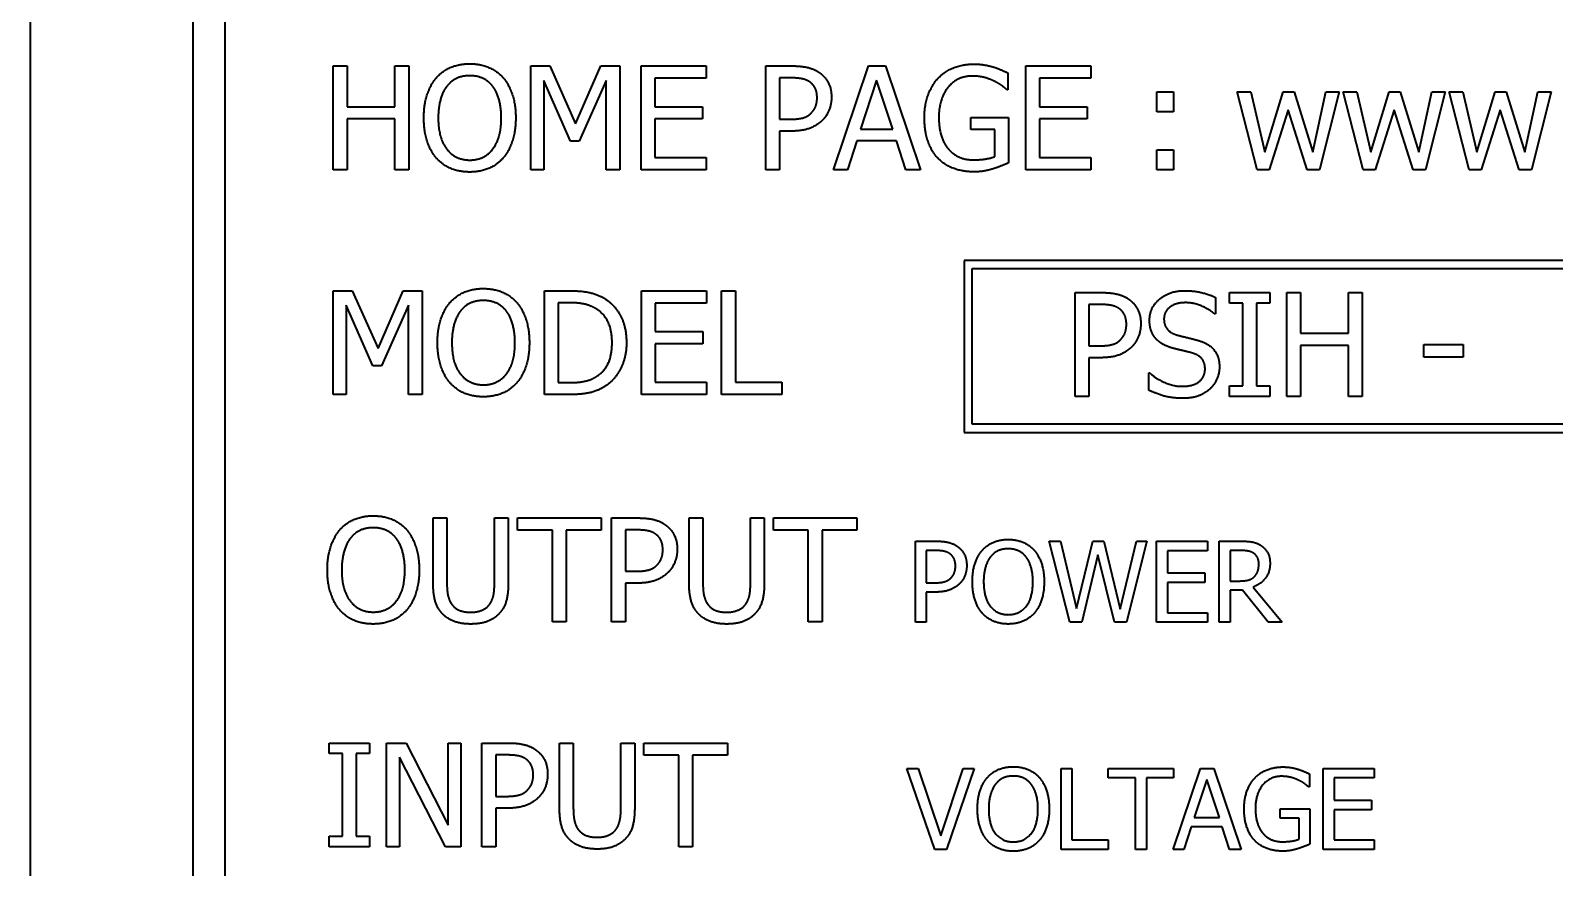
# Model space of a CAD drawing. Header units: inches. Extents: x 6934 to 18973, y 4254 to 7629.
# Drawn here: x 9888.07 to 9935.01, y 5500.09 to 5525.88 of the extents above; entities that cross this region are included whole.
import ezdxf

# ---------------------------------------------------------------- set-up
doc = ezdxf.new("R2010")
doc.units = ezdxf.units.IN
doc.header["$MEASUREMENT"] = 0
doc.layers.add('POWER SUPPLY CASE OUTLINE$0$가시적인 것(ISO)', color=3, linetype='Continuous', lineweight=40, true_color=0x00ff00)

msp = doc.modelspace()

# ---------------------------------------------------------------- linework, layer by layer
at = {"layer": 'POWER SUPPLY CASE OUTLINE$0$가시적인 것(ISO)'}
for p, q in [((9888.072, 5475.744), (9888.072, 5570.744)), ((9893.072, 5560.744), (9893.072, 5485.744)), ((9894.072, 5486.66), (9894.072, 5559.828)), ((9897.396, 5521.584), (9897.396, 5524.784)), ((9897.396, 5524.784), (9897.822, 5524.784)), ((9897.822, 5524.784), (9897.822, 5523.529)), ((9899.295, 5523.529), (9899.295, 5524.784)), ((9899.295, 5524.784), (9899.72, 5524.784)), ((9899.72, 5524.784), (9899.72, 5521.584)), ((9903.483, 5524.784), (9904.064, 5524.784)), ((9903.483, 5521.584), (9903.483, 5524.784)), ((9904.064, 5524.784), (9904.862, 5523.002)), ((9904.862, 5523.002), (9905.635, 5524.784)), ((9905.635, 5524.784), (9906.226, 5524.784)), ((9906.226, 5524.784), (9906.226, 5521.584)), ((9906.875, 5521.584), (9906.875, 5524.784)), ((9906.875, 5524.784), (9908.877, 5524.784)), ((9908.877, 5524.784), (9908.877, 5524.405)), ((9910.718, 5524.784), (9911.522, 5524.784)), ((9910.718, 5521.584), (9910.718, 5524.784)), ((9912.8, 5521.584), (9913.879, 5524.784)), ((9913.879, 5524.784), (9914.403, 5524.784)), ((9914.403, 5524.784), (9915.481, 5521.584)), ((9918.723, 5521.584), (9918.723, 5524.784)), ((9918.723, 5524.784), (9920.725, 5524.784)), ((9920.725, 5524.784), (9920.725, 5524.405)), ((9904.707, 5522.465), (9903.879, 5524.34)), ((9903.879, 5524.34), (9903.879, 5521.584)), ((9905.801, 5524.34), (9904.966, 5522.465)), ((9905.801, 5521.584), (9905.801, 5524.34)), ((9908.877, 5524.405), (9907.3, 5524.405)), ((9907.3, 5524.405), (9907.3, 5523.529)), ((9911.143, 5524.416), (9911.143, 5523.14)), ((9911.496, 5524.416), (9911.143, 5524.416)), ((9914.13, 5524.348), (9913.638, 5522.841)), ((9914.626, 5522.841), (9914.13, 5524.348)), ((9918.176, 5524.566), (9918.176, 5524.052)), ((9920.725, 5524.405), (9919.148, 5524.405)), ((9919.148, 5524.405), (9919.148, 5523.529)), ((9918.176, 5524.052), (9918.139, 5524.052)), ((9922.763, 5523.373), (9922.763, 5523.985)), ((9922.763, 5523.985), (9923.277, 5523.985)), ((9923.277, 5523.985), (9923.277, 5523.373)), ((9925.852, 5521.584), (9925.237, 5523.985)), ((9925.237, 5523.985), (9925.657, 5523.985)), ((9925.657, 5523.985), (9926.082, 5522.126)), ((9926.082, 5522.126), (9926.65, 5523.985)), ((9926.65, 5523.985), (9926.985, 5523.985)), ((9926.985, 5523.985), (9927.568, 5522.126)), ((9927.568, 5522.126), (9927.968, 5523.985)), ((9928.375, 5523.985), (9927.765, 5521.584)), ((9927.968, 5523.985), (9928.375, 5523.985)), ((9929.116, 5521.584), (9928.502, 5523.985)), ((9928.502, 5523.985), (9928.922, 5523.985)), ((9928.922, 5523.985), (9929.347, 5522.126)), ((9929.347, 5522.126), (9929.915, 5523.985)), ((9929.915, 5523.985), (9930.25, 5523.985)), ((9930.25, 5523.985), (9930.833, 5522.126)), ((9930.833, 5522.126), (9931.232, 5523.985)), ((9931.64, 5523.985), (9931.03, 5521.584)), ((9931.232, 5523.985), (9931.64, 5523.985)), ((9932.381, 5521.584), (9931.767, 5523.985)), ((9931.767, 5523.985), (9932.187, 5523.985)), ((9932.187, 5523.985), (9932.612, 5522.126)), ((9932.612, 5522.126), (9933.18, 5523.985)), ((9933.18, 5523.985), (9933.514, 5523.985)), ((9933.514, 5523.985), (9934.098, 5522.126)), ((9934.098, 5522.126), (9934.497, 5523.985)), ((9934.904, 5523.985), (9934.295, 5521.584)), ((9934.497, 5523.985), (9934.904, 5523.985)), ((9897.822, 5523.529), (9899.295, 5523.529)), ((9907.3, 5523.529), (9908.77, 5523.529)), ((9908.77, 5523.529), (9908.77, 5523.15)), ((9919.148, 5523.529), (9920.618, 5523.529)), ((9920.618, 5523.529), (9920.618, 5523.15)), ((9923.277, 5523.373), (9922.763, 5523.373)), ((9926.806, 5523.435), (9926.222, 5521.584)), ((9927.392, 5521.584), (9926.806, 5523.435)), ((9930.071, 5523.435), (9929.487, 5521.584)), ((9930.657, 5521.584), (9930.071, 5523.435)), ((9933.336, 5523.435), (9932.752, 5521.584)), ((9933.922, 5521.584), (9933.336, 5523.435)), ((9899.295, 5523.15), (9897.822, 5523.15)), ((9897.822, 5523.15), (9897.822, 5521.584)), ((9899.295, 5521.584), (9899.295, 5523.15)), ((9908.77, 5523.15), (9907.3, 5523.15)), ((9907.3, 5523.15), (9907.3, 5521.962)), ((9911.143, 5523.14), (9911.433, 5523.14)), ((9917.027, 5522.821), (9917.027, 5523.194)), ((9917.027, 5523.194), (9918.189, 5523.194)), ((9918.189, 5523.194), (9918.189, 5521.796)), ((9920.618, 5523.15), (9919.148, 5523.15)), ((9919.148, 5523.15), (9919.148, 5521.962)), ((9904.966, 5522.465), (9904.707, 5522.465)), ((9911.503, 5522.777), (9911.143, 5522.777)), ((9911.143, 5522.777), (9911.143, 5521.584)), ((9913.521, 5522.478), (9913.23, 5521.584)), ((9914.742, 5522.478), (9913.521, 5522.478)), ((9913.638, 5522.841), (9914.626, 5522.841)), ((9915.033, 5521.584), (9914.742, 5522.478)), ((9917.769, 5522.821), (9917.027, 5522.821)), ((9917.769, 5521.993), (9917.769, 5522.821)), ((9907.3, 5521.962), (9908.877, 5521.962)), ((9908.877, 5521.962), (9908.877, 5521.584)), ((9919.148, 5521.962), (9920.725, 5521.962)), ((9920.725, 5521.962), (9920.725, 5521.584)), ((9922.763, 5521.584), (9922.763, 5522.196)), ((9922.763, 5522.196), (9923.277, 5522.196)), ((9923.277, 5522.196), (9923.277, 5521.584)), ((9897.822, 5521.584), (9897.396, 5521.584)), ((9899.72, 5521.584), (9899.295, 5521.584)), ((9903.879, 5521.584), (9903.483, 5521.584)), ((9906.226, 5521.584), (9905.801, 5521.584)), ((9908.877, 5521.584), (9906.875, 5521.584)), ((9911.143, 5521.584), (9910.718, 5521.584)), ((9913.23, 5521.584), (9912.8, 5521.584)), ((9915.481, 5521.584), (9915.033, 5521.584)), ((9920.725, 5521.584), (9918.723, 5521.584)), ((9923.277, 5521.584), (9922.763, 5521.584)), ((9926.222, 5521.584), (9925.852, 5521.584)), ((9927.765, 5521.584), (9927.392, 5521.584)), ((9929.487, 5521.584), (9929.116, 5521.584)), ((9931.03, 5521.584), (9930.657, 5521.584)), ((9932.752, 5521.584), (9932.381, 5521.584)), ((9934.295, 5521.584), (9933.922, 5521.584)), ((9916.822, 5518.794), (9916.822, 5513.494)), ((9973.322, 5518.794), (9916.822, 5518.794)), ((9917.072, 5513.744), (9917.072, 5518.544)), ((9917.072, 5518.544), (9973.072, 5518.544)), ((9897.396, 5517.859), (9897.977, 5517.859)), ((9897.396, 5514.659), (9897.396, 5517.859)), ((9897.977, 5517.859), (9898.776, 5516.077)), ((9898.776, 5516.077), (9899.549, 5517.859)), ((9899.549, 5517.859), (9900.14, 5517.859)), ((9900.14, 5517.859), (9900.14, 5514.659)), ((9903.903, 5517.859), (9904.631, 5517.859)), ((9903.903, 5514.659), (9903.903, 5517.859)), ((9906.888, 5514.659), (9906.888, 5517.859)), ((9906.888, 5517.859), (9908.889, 5517.859)), ((9908.889, 5517.859), (9908.889, 5517.48)), ((9909.356, 5514.659), (9909.356, 5517.859)), ((9909.356, 5517.859), (9909.782, 5517.859)), ((9909.782, 5517.859), (9909.782, 5515.038)), ((9920.244, 5514.603), (9920.244, 5517.803)), ((9920.244, 5517.803), (9921.048, 5517.803)), ((9924.997, 5517.477), (9924.997, 5517.803)), ((9924.997, 5517.803), (9926.237, 5517.803)), ((9926.237, 5517.803), (9926.237, 5517.477)), ((9926.763, 5517.803), (9927.188, 5517.803)), ((9926.763, 5514.603), (9926.763, 5517.803)), ((9927.188, 5517.803), (9927.188, 5516.548)), ((9928.661, 5517.803), (9929.086, 5517.803)), ((9928.661, 5516.548), (9928.661, 5517.803)), ((9929.086, 5517.803), (9929.086, 5514.603)), ((9898.62, 5515.541), (9897.793, 5517.416)), ((9897.793, 5517.416), (9897.793, 5514.659)), ((9899.715, 5517.416), (9898.88, 5515.541)), ((9899.715, 5514.659), (9899.715, 5517.416)), ((9904.652, 5517.491), (9904.328, 5517.491)), ((9904.328, 5517.491), (9904.328, 5515.027)), ((9908.889, 5517.48), (9907.313, 5517.48)), ((9907.313, 5517.48), (9907.313, 5516.604)), ((9921.022, 5517.435), (9920.669, 5517.435)), ((9920.669, 5517.435), (9920.669, 5516.159)), ((9924.564, 5517.653), (9924.564, 5517.145)), ((9925.404, 5517.477), (9924.997, 5517.477)), ((9925.404, 5514.93), (9925.404, 5517.477)), ((9926.237, 5517.477), (9925.829, 5517.477)), ((9925.829, 5517.477), (9925.829, 5514.93)), ((9924.564, 5517.145), (9924.533, 5517.145)), ((9907.313, 5516.604), (9908.783, 5516.604)), ((9908.783, 5516.604), (9908.783, 5516.225)), ((9927.188, 5516.548), (9928.661, 5516.548)), ((9908.783, 5516.225), (9907.313, 5516.225)), ((9907.313, 5516.225), (9907.313, 5515.038)), ((9920.669, 5516.159), (9920.959, 5516.159)), ((9927.188, 5516.17), (9927.188, 5514.603)), ((9928.661, 5516.17), (9927.188, 5516.17)), ((9928.661, 5514.603), (9928.661, 5516.17)), ((9930.98, 5515.809), (9930.98, 5516.198)), ((9930.98, 5516.198), (9932.191, 5516.198)), ((9932.191, 5516.198), (9932.191, 5515.809)), ((9898.88, 5515.541), (9898.62, 5515.541)), ((9920.669, 5515.796), (9920.669, 5514.603)), ((9921.029, 5515.796), (9920.669, 5515.796)), ((9932.191, 5515.809), (9930.98, 5515.809)), ((9904.328, 5515.027), (9904.652, 5515.027)), ((9907.313, 5515.038), (9908.889, 5515.038)), ((9908.889, 5515.038), (9908.889, 5514.659)), ((9909.782, 5515.038), (9911.21, 5515.038)), ((9911.21, 5515.038), (9911.21, 5514.659)), ((9922.513, 5515.329), (9922.544, 5515.329)), ((9922.513, 5514.795), (9922.513, 5515.329)), ((9924.997, 5514.603), (9924.997, 5514.93)), ((9924.997, 5514.93), (9925.404, 5514.93)), ((9925.829, 5514.93), (9926.237, 5514.93)), ((9926.237, 5514.93), (9926.237, 5514.603)), ((9897.793, 5514.659), (9897.396, 5514.659)), ((9900.14, 5514.659), (9899.715, 5514.659)), ((9904.639, 5514.659), (9903.903, 5514.659)), ((9908.889, 5514.659), (9906.888, 5514.659)), ((9911.21, 5514.659), (9909.356, 5514.659)), ((9920.669, 5514.603), (9920.244, 5514.603)), ((9926.237, 5514.603), (9924.997, 5514.603)), ((9927.188, 5514.603), (9926.763, 5514.603)), ((9929.086, 5514.603), (9928.661, 5514.603)), ((9916.822, 5513.494), (9973.322, 5513.494)), ((9973.072, 5513.744), (9917.072, 5513.744)), ((9900.472, 5508.862), (9900.472, 5510.859)), ((9900.472, 5510.859), (9900.897, 5510.859)), ((9900.897, 5510.859), (9900.897, 5508.862)), ((9902.362, 5508.852), (9902.362, 5510.859)), ((9902.362, 5510.859), (9902.788, 5510.859)), ((9902.788, 5510.859), (9902.788, 5508.862)), ((9903.07, 5510.48), (9903.07, 5510.859)), ((9903.07, 5510.859), (9905.643, 5510.859)), ((9905.643, 5510.859), (9905.643, 5510.48)), ((9905.967, 5507.659), (9905.967, 5510.859)), ((9905.967, 5510.859), (9906.771, 5510.859)), ((9908.355, 5508.862), (9908.355, 5510.859)), ((9908.355, 5510.859), (9908.781, 5510.859)), ((9908.781, 5510.859), (9908.781, 5508.862)), ((9910.246, 5508.852), (9910.246, 5510.859)), ((9910.246, 5510.859), (9910.671, 5510.859)), ((9910.671, 5510.859), (9910.671, 5508.862)), ((9910.954, 5510.48), (9910.954, 5510.859)), ((9910.954, 5510.859), (9913.526, 5510.859)), ((9913.526, 5510.859), (9913.526, 5510.48)), ((9904.144, 5510.48), (9903.07, 5510.48)), ((9904.144, 5507.659), (9904.144, 5510.48)), ((9904.569, 5510.48), (9904.569, 5507.659)), ((9905.643, 5510.48), (9904.569, 5510.48)), ((9906.745, 5510.491), (9906.392, 5510.491)), ((9906.392, 5510.491), (9906.392, 5509.215)), ((9912.027, 5510.48), (9910.954, 5510.48)), ((9912.027, 5507.659), (9912.027, 5510.48)), ((9912.453, 5510.48), (9912.453, 5507.659)), ((9913.526, 5510.48), (9912.453, 5510.48)), ((9915.326, 5507.645), (9915.326, 5510.145)), ((9915.326, 5510.145), (9915.954, 5510.145)), ((9915.933, 5509.857), (9915.658, 5509.857)), ((9915.658, 5509.857), (9915.658, 5508.86)), ((9920.084, 5507.645), (9919.446, 5510.145)), ((9919.446, 5510.145), (9919.789, 5510.145)), ((9919.789, 5510.145), (9920.291, 5508.072)), ((9920.291, 5508.072), (9920.789, 5510.145)), ((9920.789, 5510.145), (9921.128, 5510.145)), ((9921.128, 5510.145), (9921.63, 5508.048)), ((9921.63, 5508.048), (9922.131, 5510.145)), ((9922.457, 5510.145), (9921.829, 5507.645)), ((9922.131, 5510.145), (9922.457, 5510.145)), ((9922.755, 5507.645), (9922.755, 5510.145)), ((9922.755, 5510.145), (9924.319, 5510.145)), ((9924.319, 5509.849), (9923.087, 5509.849)), ((9923.087, 5509.849), (9923.087, 5509.164)), ((9924.319, 5510.145), (9924.319, 5509.849)), ((9924.683, 5510.145), (9925.328, 5510.145)), ((9924.683, 5507.645), (9924.683, 5510.145)), ((9925.346, 5509.857), (9925.016, 5509.857)), ((9925.016, 5509.857), (9925.016, 5508.917)), ((9920.948, 5509.719), (9920.453, 5507.645)), ((9921.456, 5507.645), (9920.948, 5509.719)), ((9906.392, 5509.215), (9906.683, 5509.215)), ((9906.753, 5508.852), (9906.392, 5508.852)), ((9906.392, 5508.852), (9906.392, 5507.659)), ((9915.658, 5508.86), (9915.885, 5508.86)), ((9923.087, 5509.164), (9924.236, 5509.164)), ((9923.087, 5508.868), (9923.087, 5507.94)), ((9924.236, 5508.868), (9923.087, 5508.868)), ((9924.236, 5509.164), (9924.236, 5508.868)), ((9925.016, 5508.917), (9925.307, 5508.917)), ((9915.939, 5508.576), (9915.658, 5508.576)), ((9915.658, 5508.576), (9915.658, 5507.645)), ((9925.396, 5508.639), (9925.016, 5508.639)), ((9925.016, 5508.639), (9925.016, 5507.645)), ((9926.187, 5507.645), (9925.396, 5508.639)), ((9925.729, 5508.732), (9926.618, 5507.645)), ((9923.087, 5507.94), (9924.319, 5507.94)), ((9924.319, 5507.94), (9924.319, 5507.645)), ((9904.569, 5507.659), (9904.144, 5507.659)), ((9906.392, 5507.659), (9905.967, 5507.659)), ((9912.453, 5507.659), (9912.027, 5507.659)), ((9915.658, 5507.645), (9915.326, 5507.645)), ((9920.453, 5507.645), (9920.084, 5507.645)), ((9921.829, 5507.645), (9921.456, 5507.645)), ((9924.319, 5507.645), (9922.755, 5507.645)), ((9925.016, 5507.645), (9924.683, 5507.645)), ((9926.618, 5507.645), (9926.187, 5507.645)), ((9897.272, 5503.6), (9897.272, 5503.926)), ((9897.272, 5503.926), (9898.512, 5503.926)), ((9898.512, 5503.926), (9898.512, 5503.6)), ((9899.038, 5500.726), (9899.038, 5503.926)), ((9899.038, 5503.926), (9899.642, 5503.926)), ((9899.642, 5503.926), (9900.931, 5501.393)), ((9900.931, 5501.393), (9900.931, 5503.926)), ((9900.931, 5503.926), (9901.328, 5503.926)), ((9901.328, 5503.926), (9901.328, 5500.726)), ((9901.976, 5500.726), (9901.976, 5503.926)), ((9901.976, 5503.926), (9902.78, 5503.926)), ((9904.364, 5501.93), (9904.364, 5503.926)), ((9904.364, 5503.926), (9904.79, 5503.926)), ((9904.79, 5503.926), (9904.79, 5501.93)), ((9906.255, 5501.919), (9906.255, 5503.926)), ((9906.255, 5503.926), (9906.68, 5503.926)), ((9906.68, 5503.926), (9906.68, 5501.93)), ((9906.963, 5503.548), (9906.963, 5503.926)), ((9906.963, 5503.926), (9909.535, 5503.926)), ((9909.535, 5503.926), (9909.535, 5503.548)), ((9897.679, 5503.6), (9897.272, 5503.6)), ((9897.679, 5501.053), (9897.679, 5503.6)), ((9898.512, 5503.6), (9898.104, 5503.6)), ((9898.104, 5503.6), (9898.104, 5501.053)), ((9900.851, 5500.726), (9899.435, 5503.486)), ((9899.435, 5503.486), (9899.435, 5500.726)), ((9902.754, 5503.558), (9902.401, 5503.558)), ((9902.401, 5503.558), (9902.401, 5502.282)), ((9908.036, 5503.548), (9906.963, 5503.548)), ((9908.036, 5500.726), (9908.036, 5503.548)), ((9908.462, 5503.548), (9908.462, 5500.726)), ((9909.535, 5503.548), (9908.462, 5503.548)), ((9915.919, 5500.645), (9915.058, 5503.145)), ((9915.058, 5503.145), (9915.415, 5503.145)), ((9915.415, 5503.145), (9916.108, 5501.068)), ((9916.108, 5501.068), (9916.8, 5503.145)), ((9917.139, 5503.145), (9916.278, 5500.645)), ((9916.8, 5503.145), (9917.139, 5503.145)), ((9919.811, 5500.645), (9919.811, 5503.145)), ((9919.811, 5503.145), (9920.143, 5503.145)), ((9920.143, 5503.145), (9920.143, 5500.94)), ((9921.266, 5502.849), (9921.266, 5503.145)), ((9921.266, 5503.145), (9923.275, 5503.145)), ((9922.104, 5502.849), (9921.266, 5502.849)), ((9922.104, 5500.645), (9922.104, 5502.849)), ((9923.275, 5502.849), (9922.437, 5502.849)), ((9922.437, 5502.849), (9922.437, 5500.645)), ((9923.259, 5500.645), (9924.102, 5503.145)), ((9923.275, 5503.145), (9923.275, 5502.849)), ((9924.298, 5502.804), (9923.913, 5501.627)), ((9924.102, 5503.145), (9924.511, 5503.145)), ((9924.685, 5501.627), (9924.298, 5502.804)), ((9924.511, 5503.145), (9925.354, 5500.645)), ((9927.459, 5502.974), (9927.459, 5502.573)), ((9927.886, 5500.645), (9927.886, 5503.145)), ((9927.886, 5503.145), (9929.45, 5503.145)), ((9929.45, 5502.849), (9928.219, 5502.849)), ((9928.219, 5502.849), (9928.219, 5502.164)), ((9929.45, 5503.145), (9929.45, 5502.849)), ((9902.401, 5502.282), (9902.692, 5502.282)), ((9927.459, 5502.573), (9927.43, 5502.573)), ((9902.762, 5501.919), (9902.401, 5501.919)), ((9902.401, 5501.919), (9902.401, 5500.726)), ((9926.561, 5501.611), (9926.561, 5501.903)), ((9926.561, 5501.903), (9927.469, 5501.903)), ((9927.469, 5501.903), (9927.469, 5500.811)), ((9928.219, 5502.164), (9929.367, 5502.164)), ((9929.367, 5501.868), (9928.219, 5501.868)), ((9928.219, 5501.868), (9928.219, 5500.94)), ((9929.367, 5502.164), (9929.367, 5501.868)), ((9923.822, 5501.344), (9923.595, 5500.645)), ((9924.777, 5501.344), (9923.822, 5501.344)), ((9923.913, 5501.627), (9924.685, 5501.627)), ((9925.003, 5500.645), (9924.777, 5501.344)), ((9927.141, 5501.611), (9926.561, 5501.611)), ((9927.141, 5500.965), (9927.141, 5501.611)), ((9897.272, 5500.726), (9897.272, 5501.053)), ((9897.272, 5501.053), (9897.679, 5501.053)), ((9898.104, 5501.053), (9898.512, 5501.053)), ((9898.512, 5501.053), (9898.512, 5500.726)), ((9920.143, 5500.94), (9921.259, 5500.94)), ((9921.259, 5500.94), (9921.259, 5500.645)), ((9928.219, 5500.94), (9929.45, 5500.94)), ((9929.45, 5500.94), (9929.45, 5500.645)), ((9898.512, 5500.726), (9897.272, 5500.726)), ((9899.435, 5500.726), (9899.038, 5500.726)), ((9901.328, 5500.726), (9900.851, 5500.726)), ((9902.401, 5500.726), (9901.976, 5500.726)), ((9908.462, 5500.726), (9908.036, 5500.726)), ((9916.278, 5500.645), (9915.919, 5500.645)), ((9921.259, 5500.645), (9919.811, 5500.645)), ((9922.437, 5500.645), (9922.104, 5500.645)), ((9923.595, 5500.645), (9923.259, 5500.645)), ((9925.354, 5500.645), (9925.003, 5500.645)), ((9929.45, 5500.645), (9927.886, 5500.645))]:
    msp.add_line(p, q, dxfattribs=at)
for points in [[(9900.571, 5524.418), (9900.757, 5524.631), (9901.278, 5524.851), (9901.6, 5524.851)], [(9901.6, 5524.851), (9901.927, 5524.851), (9902.451, 5524.623), (9902.632, 5524.418)], [(9911.522, 5524.784), (9911.807, 5524.784), (9912.206, 5524.69), (9912.359, 5524.584)], [(9916.023, 5524.403), (9916.218, 5524.613), (9916.788, 5524.841), (9917.128, 5524.841)], [(9917.128, 5524.841), (9917.291, 5524.841), (9917.587, 5524.794), (9917.722, 5524.753)], [(9900.187, 5523.184), (9900.187, 5523.586), (9900.386, 5524.198), (9900.571, 5524.418)], [(9901.603, 5524.483), (9901.372, 5524.483), (9901.024, 5524.322), (9900.892, 5524.151)], [(9902.311, 5524.151), (9902.183, 5524.317), (9901.826, 5524.483), (9901.603, 5524.483)], [(9902.632, 5524.418), (9902.814, 5524.205), (9903.016, 5523.583), (9903.016, 5523.184)], [(9912.066, 5524.294), (9911.965, 5524.361), (9911.695, 5524.416), (9911.496, 5524.416)], [(9912.297, 5523.806), (9912.297, 5523.972), (9912.183, 5524.216), (9912.066, 5524.294)], [(9912.359, 5524.584), (9912.538, 5524.462), (9912.74, 5524.086), (9912.74, 5523.819)], [(9915.603, 5523.186), (9915.603, 5523.573), (9915.821, 5524.185), (9916.023, 5524.403)], [(9917.079, 5524.473), (9916.617, 5524.473), (9916.047, 5523.778), (9916.047, 5523.199)], [(9917.735, 5524.322), (9917.605, 5524.387), (9917.271, 5524.473), (9917.079, 5524.473)], [(9917.722, 5524.753), (9917.831, 5524.722), (9918.095, 5524.607), (9918.176, 5524.566)], [(9918.139, 5524.052), (9918.059, 5524.123), (9917.89, 5524.25), (9917.735, 5524.322)], [(9900.892, 5524.151), (9900.765, 5523.988), (9900.63, 5523.495), (9900.63, 5523.184)], [(9902.572, 5523.184), (9902.572, 5523.5), (9902.435, 5523.99), (9902.311, 5524.151)], [(9912.74, 5523.819), (9912.74, 5523.612), (9912.593, 5523.238), (9912.46, 5523.109)], [(9912.115, 5523.332), (9912.211, 5523.428), (9912.297, 5523.653), (9912.297, 5523.806)], [(9900.568, 5521.952), (9900.384, 5522.165), (9900.187, 5522.79), (9900.187, 5523.184)], [(9900.63, 5523.184), (9900.63, 5522.554), (9901.159, 5521.885), (9901.603, 5521.885)], [(9901.603, 5521.885), (9902.046, 5521.885), (9902.572, 5522.554), (9902.572, 5523.184)], [(9903.016, 5523.184), (9903.016, 5522.795), (9902.819, 5522.165), (9902.632, 5521.952)], [(9911.433, 5523.14), (9911.693, 5523.14), (9912.012, 5523.223), (9912.115, 5523.332)], [(9912.46, 5523.109), (9912.294, 5522.945), (9911.846, 5522.777), (9911.503, 5522.777)], [(9916.021, 5521.939), (9915.818, 5522.152), (9915.603, 5522.779), (9915.603, 5523.186)], [(9916.047, 5523.199), (9916.047, 5522.878), (9916.197, 5522.395), (9916.34, 5522.229)], [(9901.6, 5521.516), (9901.276, 5521.516), (9900.757, 5521.737), (9900.568, 5521.952)], [(9902.632, 5521.952), (9902.435, 5521.729), (9901.914, 5521.516), (9901.6, 5521.516)], [(9917.125, 5521.522), (9916.786, 5521.522), (9916.223, 5521.729), (9916.021, 5521.939)], [(9916.34, 5522.229), (9916.477, 5522.064), (9916.866, 5521.89), (9917.11, 5521.89)], [(9917.11, 5521.89), (9917.289, 5521.89), (9917.647, 5521.942), (9917.769, 5521.993)], [(9917.717, 5521.615), (9917.559, 5521.568), (9917.304, 5521.522), (9917.125, 5521.522)], [(9918.189, 5521.796), (9918.108, 5521.76), (9917.833, 5521.649), (9917.717, 5521.615)], [(9900.991, 5517.493), (9901.177, 5517.706), (9901.699, 5517.926), (9902.02, 5517.926)], [(9902.02, 5517.926), (9902.347, 5517.926), (9902.871, 5517.698), (9903.052, 5517.493)], [(9904.631, 5517.859), (9905.083, 5517.859), (9905.596, 5517.724), (9905.778, 5517.605)], [(9921.048, 5517.803), (9921.333, 5517.803), (9921.732, 5517.71), (9921.885, 5517.604)], [(9922.536, 5516.945), (9922.536, 5517.334), (9923.143, 5517.86), (9923.612, 5517.86)], [(9923.612, 5517.86), (9923.882, 5517.86), (9924.359, 5517.754), (9924.564, 5517.653)], [(9900.607, 5516.259), (9900.607, 5516.661), (9900.806, 5517.273), (9900.991, 5517.493)], [(9902.023, 5517.558), (9901.792, 5517.558), (9901.444, 5517.397), (9901.312, 5517.226)], [(9902.731, 5517.226), (9902.604, 5517.392), (9902.246, 5517.558), (9902.023, 5517.558)], [(9903.052, 5517.493), (9903.234, 5517.281), (9903.436, 5516.658), (9903.436, 5516.259)], [(9905.498, 5517.299), (9905.326, 5517.4), (9904.94, 5517.491), (9904.652, 5517.491)], [(9905.983, 5516.262), (9905.983, 5516.63), (9905.739, 5517.151), (9905.498, 5517.299)], [(9905.778, 5517.605), (9906.086, 5517.4), (9906.426, 5516.723), (9906.426, 5516.256)], [(9921.592, 5517.313), (9921.491, 5517.381), (9921.221, 5517.435), (9921.022, 5517.435)], [(9921.823, 5516.826), (9921.823, 5516.992), (9921.709, 5517.235), (9921.592, 5517.313)], [(9921.885, 5517.604), (9922.064, 5517.482), (9922.266, 5517.106), (9922.266, 5516.839)], [(9923.641, 5517.492), (9923.345, 5517.492), (9922.98, 5517.215), (9922.98, 5516.989)], [(9924.533, 5517.145), (9924.38, 5517.285), (9923.903, 5517.492), (9923.641, 5517.492)], [(9901.312, 5517.226), (9901.185, 5517.063), (9901.05, 5516.57), (9901.05, 5516.259)], [(9902.993, 5516.259), (9902.993, 5516.575), (9902.855, 5517.065), (9902.731, 5517.226)], [(9921.641, 5516.351), (9921.737, 5516.447), (9921.823, 5516.673), (9921.823, 5516.826)], [(9922.266, 5516.839), (9922.266, 5516.631), (9922.119, 5516.258), (9921.986, 5516.128)], [(9922.744, 5516.367), (9922.645, 5516.473), (9922.536, 5516.758), (9922.536, 5516.945)], [(9922.98, 5516.989), (9922.98, 5516.787), (9923.195, 5516.546), (9923.397, 5516.491)], [(9920.959, 5516.159), (9921.219, 5516.159), (9921.538, 5516.242), (9921.641, 5516.351)], [(9923.273, 5516.084), (9923.107, 5516.128), (9922.845, 5516.26), (9922.744, 5516.367)], [(9923.397, 5516.491), (9923.532, 5516.455), (9923.923, 5516.361), (9924.053, 5516.323)], [(9924.053, 5516.323), (9924.382, 5516.221), (9924.688, 5515.814), (9924.688, 5515.516)], [(9900.988, 5515.027), (9900.804, 5515.24), (9900.607, 5515.865), (9900.607, 5516.259)], [(9901.05, 5516.259), (9901.05, 5515.629), (9901.579, 5514.96), (9902.023, 5514.96)], [(9902.023, 5514.96), (9902.466, 5514.96), (9902.993, 5515.629), (9902.993, 5516.259)], [(9903.436, 5516.259), (9903.436, 5515.87), (9903.239, 5515.24), (9903.052, 5515.027)], [(9905.536, 5515.24), (9905.759, 5515.39), (9905.983, 5515.888), (9905.983, 5516.262)], [(9906.426, 5516.256), (9906.426, 5515.818), (9906.071, 5515.113), (9905.772, 5514.916)], [(9921.986, 5516.128), (9921.82, 5515.965), (9921.372, 5515.796), (9921.029, 5515.796)], [(9923.851, 5515.939), (9923.703, 5515.98), (9923.457, 5516.037), (9923.273, 5516.084)], [(9924.245, 5515.449), (9924.245, 5515.641), (9924.056, 5515.879), (9923.851, 5515.939)], [(9923.532, 5514.914), (9923.885, 5514.914), (9924.245, 5515.207), (9924.245, 5515.449)], [(9924.688, 5515.516), (9924.688, 5515.327), (9924.535, 5514.964), (9924.398, 5514.837)], [(9902.02, 5514.592), (9901.696, 5514.592), (9901.177, 5514.812), (9900.988, 5515.027)], [(9903.052, 5515.027), (9902.855, 5514.804), (9902.334, 5514.592), (9902.02, 5514.592)], [(9905.772, 5514.916), (9905.529, 5514.763), (9905.028, 5514.659), (9904.639, 5514.659)], [(9904.652, 5515.027), (9904.935, 5515.027), (9905.363, 5515.118), (9905.536, 5515.24)], [(9922.544, 5515.329), (9922.754, 5515.132), (9923.286, 5514.914), (9923.532, 5514.914)], [(9923.563, 5514.546), (9923.216, 5514.546), (9922.728, 5514.691), (9922.513, 5514.795)], [(9924.398, 5514.837), (9924.245, 5514.697), (9923.856, 5514.546), (9923.563, 5514.546)], [(9897.599, 5510.493), (9897.785, 5510.706), (9898.307, 5510.926), (9898.628, 5510.926)], [(9898.628, 5510.926), (9898.955, 5510.926), (9899.479, 5510.698), (9899.66, 5510.493)], [(9906.771, 5510.859), (9907.056, 5510.859), (9907.455, 5510.766), (9907.608, 5510.659)], [(9897.215, 5509.259), (9897.215, 5509.661), (9897.415, 5510.273), (9897.599, 5510.493)], [(9897.92, 5510.226), (9897.793, 5510.063), (9897.658, 5509.57), (9897.658, 5509.259)], [(9898.631, 5510.558), (9898.4, 5510.558), (9898.053, 5510.397), (9897.92, 5510.226)], [(9899.339, 5510.226), (9899.212, 5510.392), (9898.854, 5510.558), (9898.631, 5510.558)], [(9899.601, 5509.259), (9899.601, 5509.575), (9899.463, 5510.065), (9899.339, 5510.226)], [(9899.66, 5510.493), (9899.842, 5510.281), (9900.044, 5509.658), (9900.044, 5509.259)], [(9907.315, 5510.369), (9907.214, 5510.436), (9906.945, 5510.491), (9906.745, 5510.491)], [(9907.546, 5509.881), (9907.546, 5510.047), (9907.432, 5510.291), (9907.315, 5510.369)], [(9907.608, 5510.659), (9907.787, 5510.537), (9907.99, 5510.161), (9907.99, 5509.894)], [(9907.365, 5509.407), (9907.461, 5509.503), (9907.546, 5509.728), (9907.546, 5509.881)], [(9907.99, 5509.894), (9907.99, 5509.687), (9907.842, 5509.313), (9907.71, 5509.184)], [(9916.379, 5509.762), (9916.3, 5509.814), (9916.089, 5509.857), (9915.933, 5509.857)], [(9915.954, 5510.145), (9916.176, 5510.145), (9916.488, 5510.072), (9916.608, 5509.989)], [(9916.559, 5509.381), (9916.559, 5509.51), (9916.47, 5509.701), (9916.379, 5509.762)], [(9916.608, 5509.989), (9916.748, 5509.893), (9916.906, 5509.6), (9916.906, 5509.391)], [(9917.08, 5508.895), (9917.08, 5509.209), (9917.236, 5509.687), (9917.38, 5509.859)], [(9917.38, 5509.859), (9917.526, 5510.025), (9917.933, 5510.197), (9918.184, 5510.197)], [(9918.186, 5509.91), (9918.006, 5509.91), (9917.734, 5509.784), (9917.631, 5509.65)], [(9918.184, 5510.197), (9918.439, 5510.197), (9918.849, 5510.019), (9918.99, 5509.859)], [(9918.739, 5509.65), (9918.64, 5509.78), (9918.36, 5509.91), (9918.186, 5509.91)], [(9918.99, 5509.859), (9919.132, 5509.693), (9919.29, 5509.207), (9919.29, 5508.895)], [(9925.328, 5510.145), (9925.542, 5510.145), (9925.832, 5510.098), (9925.964, 5510.013)], [(9925.743, 5509.772), (9925.672, 5509.818), (9925.484, 5509.857), (9925.346, 5509.857)], [(9925.901, 5509.44), (9925.901, 5509.549), (9925.824, 5509.717), (9925.743, 5509.772)], [(9925.964, 5510.013), (9926.095, 5509.928), (9926.247, 5509.662), (9926.247, 5509.466)], [(9906.683, 5509.215), (9906.942, 5509.215), (9907.261, 5509.298), (9907.365, 5509.407)], [(9916.418, 5509.01), (9916.492, 5509.085), (9916.559, 5509.261), (9916.559, 5509.381)], [(9916.906, 5509.391), (9916.906, 5509.229), (9916.79, 5508.937), (9916.687, 5508.836)], [(9917.631, 5509.65), (9917.532, 5509.523), (9917.426, 5509.138), (9917.426, 5508.895)], [(9918.944, 5508.895), (9918.944, 5509.142), (9918.836, 5509.525), (9918.739, 5509.65)], [(9926.247, 5509.466), (9926.247, 5509.192), (9925.968, 5508.822), (9925.729, 5508.732)], [(9925.759, 5509.047), (9925.832, 5509.115), (9925.901, 5509.31), (9925.901, 5509.44)], [(9897.596, 5508.027), (9897.412, 5508.24), (9897.215, 5508.865), (9897.215, 5509.259)], [(9897.658, 5509.259), (9897.658, 5508.629), (9898.187, 5507.96), (9898.631, 5507.96)], [(9898.631, 5507.96), (9899.074, 5507.96), (9899.601, 5508.629), (9899.601, 5509.259)], [(9900.044, 5509.259), (9900.044, 5508.87), (9899.847, 5508.24), (9899.66, 5508.027)], [(9900.778, 5507.887), (9900.609, 5508.053), (9900.472, 5508.52), (9900.472, 5508.862)], [(9900.897, 5508.862), (9900.897, 5508.639), (9900.954, 5508.338), (9901.035, 5508.217)], [(9902.225, 5508.217), (9902.305, 5508.338), (9902.362, 5508.637), (9902.362, 5508.852)], [(9902.788, 5508.862), (9902.788, 5508.528), (9902.653, 5508.051), (9902.482, 5507.887)], [(9907.71, 5509.184), (9907.544, 5509.02), (9907.095, 5508.852), (9906.753, 5508.852)], [(9908.661, 5507.887), (9908.493, 5508.053), (9908.355, 5508.52), (9908.355, 5508.862)], [(9908.781, 5508.862), (9908.781, 5508.639), (9908.838, 5508.338), (9908.918, 5508.217)], [(9910.108, 5508.217), (9910.189, 5508.338), (9910.246, 5508.637), (9910.246, 5508.852)], [(9910.671, 5508.862), (9910.671, 5508.528), (9910.536, 5508.051), (9910.365, 5507.887)], [(9915.885, 5508.86), (9916.087, 5508.86), (9916.336, 5508.925), (9916.418, 5509.01)], [(9916.687, 5508.836), (9916.557, 5508.708), (9916.207, 5508.576), (9915.939, 5508.576)], [(9917.378, 5507.932), (9917.234, 5508.098), (9917.08, 5508.587), (9917.08, 5508.895)], [(9917.426, 5508.895), (9917.426, 5508.402), (9917.84, 5507.88), (9918.186, 5507.88)], [(9918.186, 5507.88), (9918.533, 5507.88), (9918.944, 5508.402), (9918.944, 5508.895)], [(9919.29, 5508.895), (9919.29, 5508.591), (9919.136, 5508.098), (9918.99, 5507.932)], [(9925.307, 5508.917), (9925.451, 5508.917), (9925.68, 5508.968), (9925.759, 5509.047)], [(9898.628, 5507.592), (9898.304, 5507.592), (9897.785, 5507.812), (9897.596, 5508.027)], [(9899.66, 5508.027), (9899.463, 5507.804), (9898.942, 5507.592), (9898.628, 5507.592)], [(9901.629, 5507.592), (9901.346, 5507.592), (9900.926, 5507.739), (9900.778, 5507.887)], [(9901.035, 5508.217), (9901.12, 5508.087), (9901.416, 5507.955), (9901.629, 5507.955)], [(9901.629, 5507.955), (9901.828, 5507.955), (9902.139, 5508.087), (9902.225, 5508.217)], [(9902.482, 5507.887), (9902.329, 5507.737), (9901.924, 5507.592), (9901.629, 5507.592)], [(9909.512, 5507.592), (9909.229, 5507.592), (9908.809, 5507.739), (9908.661, 5507.887)], [(9908.918, 5508.217), (9909.004, 5508.087), (9909.299, 5507.955), (9909.512, 5507.955)], [(9909.512, 5507.955), (9909.712, 5507.955), (9910.023, 5508.087), (9910.108, 5508.217)], [(9910.365, 5507.887), (9910.212, 5507.737), (9909.807, 5507.592), (9909.512, 5507.592)], [(9918.184, 5507.592), (9917.931, 5507.592), (9917.526, 5507.764), (9917.378, 5507.932)], [(9918.99, 5507.932), (9918.836, 5507.758), (9918.429, 5507.592), (9918.184, 5507.592)], [(9902.78, 5503.926), (9903.065, 5503.926), (9903.465, 5503.833), (9903.618, 5503.727)], [(9903.618, 5503.727), (9903.796, 5503.605), (9903.999, 5503.229), (9903.999, 5502.962)], [(9903.324, 5503.436), (9903.223, 5503.504), (9902.954, 5503.558), (9902.754, 5503.558)], [(9903.555, 5502.949), (9903.555, 5503.115), (9903.441, 5503.358), (9903.324, 5503.436)], [(9917.536, 5502.859), (9917.682, 5503.025), (9918.089, 5503.197), (9918.34, 5503.197)], [(9918.34, 5503.197), (9918.595, 5503.197), (9919.005, 5503.019), (9919.146, 5502.859)], [(9925.777, 5502.847), (9925.929, 5503.011), (9926.375, 5503.189), (9926.64, 5503.189)], [(9926.64, 5503.189), (9926.768, 5503.189), (9926.999, 5503.153), (9927.104, 5503.12)], [(9903.374, 5502.474), (9903.47, 5502.57), (9903.555, 5502.796), (9903.555, 5502.949)], [(9903.999, 5502.962), (9903.999, 5502.754), (9903.851, 5502.381), (9903.719, 5502.251)], [(9917.236, 5501.895), (9917.236, 5502.209), (9917.392, 5502.687), (9917.536, 5502.859)], [(9918.342, 5502.91), (9918.162, 5502.91), (9917.89, 5502.784), (9917.787, 5502.65)], [(9918.895, 5502.65), (9918.796, 5502.78), (9918.516, 5502.91), (9918.342, 5502.91)], [(9919.146, 5502.859), (9919.288, 5502.693), (9919.446, 5502.207), (9919.446, 5501.895)], [(9925.449, 5501.897), (9925.449, 5502.198), (9925.619, 5502.677), (9925.777, 5502.847)], [(9926.602, 5502.901), (9926.241, 5502.901), (9925.796, 5502.359), (9925.796, 5501.907)], [(9927.114, 5502.784), (9927.013, 5502.835), (9926.752, 5502.901), (9926.602, 5502.901)], [(9927.104, 5503.12), (9927.189, 5503.096), (9927.396, 5503.007), (9927.459, 5502.974)], [(9927.43, 5502.573), (9927.368, 5502.628), (9927.236, 5502.727), (9927.114, 5502.784)], [(9902.692, 5502.282), (9902.951, 5502.282), (9903.27, 5502.365), (9903.374, 5502.474)], [(9903.719, 5502.251), (9903.553, 5502.088), (9903.104, 5501.919), (9902.762, 5501.919)], [(9917.787, 5502.65), (9917.688, 5502.523), (9917.582, 5502.138), (9917.582, 5501.895)], [(9919.1, 5501.895), (9919.1, 5502.142), (9918.992, 5502.525), (9918.895, 5502.65)], [(9904.67, 5500.955), (9904.502, 5501.121), (9904.364, 5501.587), (9904.364, 5501.93)], [(9904.79, 5501.93), (9904.79, 5501.707), (9904.847, 5501.406), (9904.927, 5501.284)], [(9906.117, 5501.284), (9906.198, 5501.406), (9906.255, 5501.704), (9906.255, 5501.919)], [(9906.68, 5501.93), (9906.68, 5501.595), (9906.545, 5501.118), (9906.374, 5500.955)], [(9917.534, 5500.932), (9917.39, 5501.098), (9917.236, 5501.587), (9917.236, 5501.895)], [(9917.582, 5501.895), (9917.582, 5501.402), (9917.996, 5500.88), (9918.342, 5500.88)], [(9918.342, 5500.88), (9918.689, 5500.88), (9919.1, 5501.402), (9919.1, 5501.895)], [(9919.446, 5501.895), (9919.446, 5501.591), (9919.292, 5501.098), (9919.146, 5500.932)], [(9925.775, 5500.922), (9925.617, 5501.088), (9925.449, 5501.579), (9925.449, 5501.897)], [(9925.796, 5501.907), (9925.796, 5501.656), (9925.913, 5501.279), (9926.024, 5501.149)], [(9905.521, 5500.659), (9905.238, 5500.659), (9904.818, 5500.807), (9904.67, 5500.955)], [(9904.927, 5501.284), (9905.013, 5501.154), (9905.308, 5501.022), (9905.521, 5501.022)], [(9905.521, 5501.022), (9905.721, 5501.022), (9906.032, 5501.154), (9906.117, 5501.284)], [(9906.374, 5500.955), (9906.221, 5500.804), (9905.817, 5500.659), (9905.521, 5500.659)], [(9918.34, 5500.592), (9918.087, 5500.592), (9917.682, 5500.764), (9917.534, 5500.932)], [(9919.146, 5500.932), (9918.992, 5500.758), (9918.585, 5500.592), (9918.34, 5500.592)], [(9926.638, 5500.596), (9926.373, 5500.596), (9925.933, 5500.758), (9925.775, 5500.922)], [(9926.024, 5501.149), (9926.132, 5501.019), (9926.436, 5500.884), (9926.626, 5500.884)], [(9926.626, 5500.884), (9926.766, 5500.884), (9927.046, 5500.924), (9927.141, 5500.965)], [(9927.1, 5500.669), (9926.977, 5500.632), (9926.778, 5500.596), (9926.638, 5500.596)], [(9927.469, 5500.811), (9927.406, 5500.782), (9927.191, 5500.695), (9927.1, 5500.669)]]:
    msp.add_open_spline(points, degree=2, dxfattribs=at)

doc.saveas('drawing.dxf')
